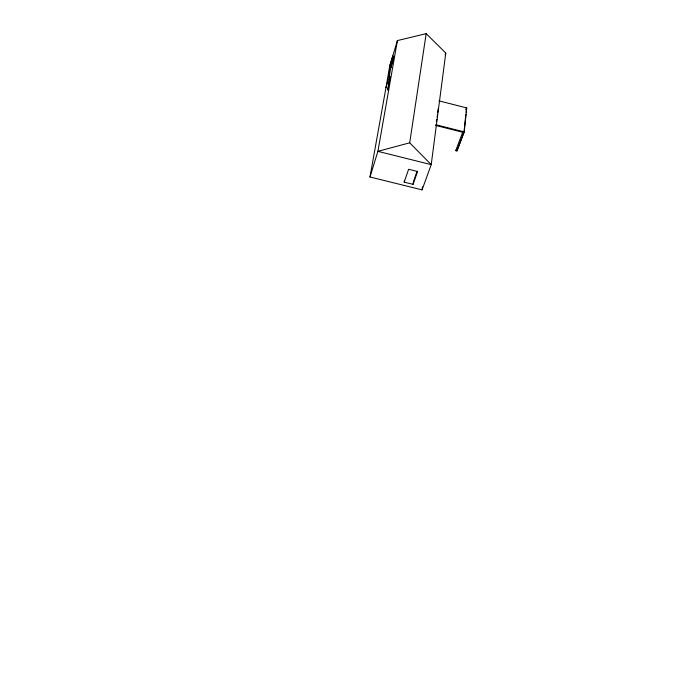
<?xml version="1.0" encoding="UTF-8"?>
<svg xmlns="http://www.w3.org/2000/svg" width="673" height="673" viewBox="0 0 673 673"><rect width="100%" height="100%" fill="white"/><g stroke="black" fill="none" stroke-linecap="round" stroke-linejoin="round"><path stroke-width="1.01" d="M389.078 77.286L389.743 65.954L392.889 55.859L389.078 77.286L385.957 87.717L369.982 176.991L422.08 189.87L431.216 164.641L445.778 53.041L426.177 33.65L397.415 40.582L389.743 65.954L385.957 87.717M465.876 114.418L464 132.076L456.942 150.945L455.772 150.651L455.831 150.172L456.992 150.458M466.103 112.341L466.431 109.219L465.682 109.034M456.942 150.945L464.202 131.891L466.751 107.924L438.956 100.857M437.139 117.11L437.517 114.225M437.77 112.307L438.266 108.462M422.08 189.87L422.493 186.808M404.481 180.288L404.195 182.147L413.062 184.343L413.466 181.55L416.932 171.674M397.415 40.582L377.898 151.349L431.216 164.641L409.706 142.811L426.177 33.65M369.982 176.991L377.898 151.349L409.706 142.811M445.122 54.976L445.778 53.041M404.195 182.147L408.612 169.276L417.58 171.506L413.062 184.343M436.281 121.266L436.912 119.483M466.036 109.825L466.751 107.924M455.772 150.651L462.822 131.773L462.772 132.261L435.591 125.405M435.826 124.732L464.202 131.891M391.56 64.541L391.005 67.687L394.025 56.271L391.56 64.541M388.599 84.806L387.665 90.073L389.339 82.333L388.599 84.806M389.608 79.061L388.7 84.192L390.348 76.596L389.608 79.061"/></g></svg>
